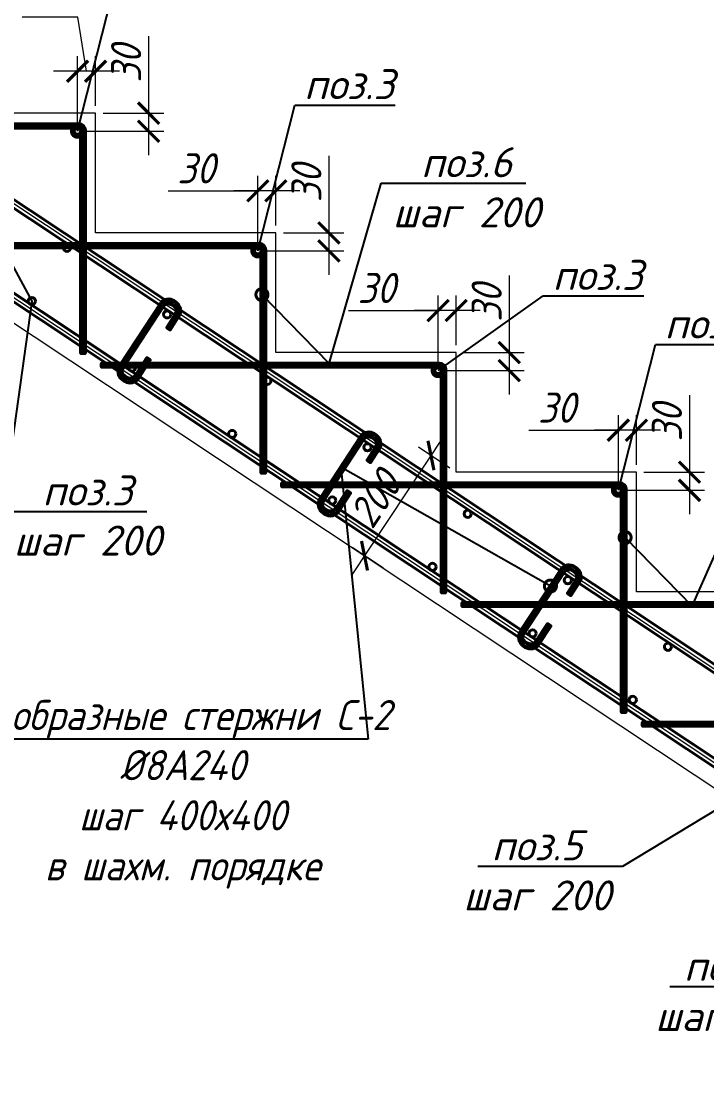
# Model space of a CAD drawing. Header units: millimetres. Extents: x 504091 to 2165846, y 135022 to 442887.
# Drawn here: x 1339722 to 1340863, y 225673 to 227435 of the extents above; entities that cross this region are included whole.
import ezdxf
from ezdxf import colors
from ezdxf.entities.mleader import LeaderData, LeaderLine
from ezdxf.math import Vec2, Vec3

# ---------------------------------------------------------------- set-up
doc = ezdxf.new("R2010")
doc.units = ezdxf.units.MM
doc.layers.get('Defpoints').update_dxf_attribs({"color": 255})
doc.layers.add('!Defpoints', color=255, linetype='Continuous', lineweight=5, plot=False)
for name, color, linetype, lineweight in [('Арматура 12', 26, 'Continuous', 50), ('КР_Арматура 12', 174, 'Continuous', 40), ('Монолит тонкий', 204, 'Continuous', 9), ('Размер', 7, 'Continuous', 13), ('Размеры КР', 164, 'Continuous', 9)]:
    doc.layers.add(name, color=color, linetype=linetype, lineweight=lineweight)
doc.layers.add('Контур', color=7, linetype='Continuous')
doc.styles.add('GOST 2.304_new', font='isocpeur.ttf', dxfattribs={"width": 0.9, "oblique": 15})
doc.dimstyles.new('SPDS 1_20', dxfattribs={"dimscale": 20, "dimtxt": 2.5, "dimasz": 1.77, "dimexe": 1.25, "dimexo": 0.625, "dimtad": 1, "dimdec": 0, "dimrnd": 0.001, "dimtxsty": 'GOST 2.304_new', "dimblk": 'ARCHTICK', "dimcen": 2.5, "dimdle": 2, "dimclrt": 256, "dimadec": 0, "dimazin": 2, "dimtfac": 0.75, "dimtdec": 0, "dimtmove": 1, "dimatfit": 3, "dimfxl": 0, "dimtolj": 1, "dimlwd": 9, "dimlwe": 9, "dimarcsym": 0})

# ---------------------------------------------------------------- blocks, each defined once
blk = doc.blocks.new('_ArchTick')
at = {"color": 0, "linetype": 'ByBlock', "const_width": 0.15}
blk.add_lwpolyline([(-0.5, -0.5), (0.5, 0.5)], dxfattribs=at)
blk = doc.blocks.new('*D3705')
at = {"layer": 'Defpoints', "color": 0, "lineweight": 20, "transparency": 16777216}
for p in [(1340445.8, 226685), (1340293.3, 226546.1), (1340335.2, 226518.3)]:
    blk.add_point(p, dxfattribs=at)
at = {"layer": 'Размеры КР', "color": 0, "lineweight": 9, "transparency": 16777216}
for p, q in [((1340426, 226746.1), (1340271.2, 226512.8)), ((1340435.4, 226691.9), (1340383, 226726.6)), ((1340324.8, 226525.2), (1340272.5, 226559.9))]:
    blk.add_line(p, q, dxfattribs=at)
at = {"layer": 'Размеры КР', "color": 0, "lineweight": 9, "transparency": 16777216, "xscale": 35.4, "yscale": 35.4, "zscale": 35.4}
for p, rotation in [((1340403.9, 226712.8), 56.44235699829107), ((1340293.3, 226546.1), 236.442356998291)]:
    blk.add_blockref('_ArchTick', p, dxfattribs=dict(at, rotation=rotation))
at = {"layer": 'Размеры КР', "lineweight": 20, "transparency": 16777216, "insert": (1340310.8, 226640.4), "char_height": 50, "attachment_point": 5, "rotation": 56.4424, "style": 'GOST 2.304_new'}
blk.add_mtext('\\A1;200', dxfattribs=at)
blk = doc.blocks.new('*D3728')
at = {"layer": 'Defpoints', "color": 0, "lineweight": 20, "transparency": 16777216}
for p in [(1340115.8, 227152.9), (1340145.8, 227083), (1340115.8, 227053)]:
    blk.add_point(p, dxfattribs=at)
at = {"layer": 'Контур', "color": 0, "lineweight": 9, "transparency": 16777216}
for p, q in [((1340115.8, 227065.5), (1340115.8, 227177.9)), ((1340145.8, 227095.5), (1340145.8, 227177.9)), ((1339966.8, 227152.9), (1340115.8, 227152.9)), ((1340185.8, 227152.9), (1340075.8, 227152.9))]:
    blk.add_line(p, q, dxfattribs=at)
at = {"layer": 'Контур', "color": 0, "lineweight": 9, "transparency": 16777216, "xscale": 35.4, "yscale": 35.4, "zscale": 35.4, "rotation": 180}
blk.add_blockref('_ArchTick', (1340115.8, 227152.9), dxfattribs=at)
at = {"layer": 'Контур', "color": 0, "lineweight": 9, "transparency": 16777216, "xscale": 35.4, "yscale": 35.4, "zscale": 35.4}
blk.add_blockref('_ArchTick', (1340145.8, 227152.9), dxfattribs=at)
at = {"layer": 'Контур', "lineweight": 20, "transparency": 16777216, "insert": (1340013, 227190.4), "char_height": 50, "attachment_point": 5, "style": 'GOST 2.304_new'}
blk.add_mtext('\\A1;30', dxfattribs=at)
blk = doc.blocks.new('*D3729')
at = {"layer": 'Defpoints', "color": 0, "lineweight": 20, "transparency": 16777216}
for p in [(1340145.8, 227083), (1340115.8, 227053), (1340234.1, 227053)]:
    blk.add_point(p, dxfattribs=at)
at = {"layer": 'Контур', "color": 0, "lineweight": 9, "transparency": 16777216}
for p, q in [((1340234.1, 227211.4), (1340234.1, 227083)), ((1340234.1, 227123), (1340234.1, 227013)), ((1340158.3, 227083), (1340259.1, 227083)), ((1340128.3, 227053), (1340259.1, 227053))]:
    blk.add_line(p, q, dxfattribs=at)
at = {"layer": 'Контур', "color": 0, "lineweight": 9, "transparency": 16777216, "xscale": 35.4, "yscale": 35.4, "zscale": 35.4}
for p, rotation in [((1340234.1, 227083), 90), ((1340234.1, 227053), 270)]:
    blk.add_blockref('_ArchTick', p, dxfattribs=dict(at, rotation=rotation))
at = {"layer": 'Контур', "lineweight": 20, "transparency": 16777216, "insert": (1340196.6, 227165.2), "char_height": 50, "attachment_point": 5, "rotation": 90, "style": 'GOST 2.304_new'}
blk.add_mtext('\\A1;30', dxfattribs=at)
blk = doc.blocks.new('_DotSmall')
at = {"color": 0, "linetype": 'ByBlock', "lineweight": 35, "const_width": 0.5}
blk.add_lwpolyline([(-0.0625, 0, 1), (0.0625, 0, 1)], format="xyb", close=True, dxfattribs=at)
blk = doc.blocks.new('*D3732')
at = {"layer": 'Defpoints', "color": 0, "lineweight": 20, "transparency": 16777216}
for p in [(1339815.8, 227351.9), (1339845.8, 227282), (1339815.8, 227252)]:
    blk.add_point(p, dxfattribs=at)
at = {"layer": 'Контур', "color": 0, "lineweight": 9, "transparency": 16777216}
for p, q in [((1339816.3, 227441.7), (1339723.9, 227441.7)), ((1339830.8, 227351.9), (1339816.3, 227441.7)), ((1339815.8, 227264.5), (1339815.8, 227376.9)), ((1339845.8, 227294.5), (1339845.8, 227376.9)), ((1339885.8, 227351.9), (1339775.8, 227351.9))]:
    blk.add_line(p, q, dxfattribs=at)
at = {"layer": 'Контур', "color": 0, "lineweight": 9, "transparency": 16777216, "xscale": 35.4, "yscale": 35.4, "zscale": 35.4, "rotation": 180}
blk.add_blockref('_ArchTick', (1339815.8, 227351.9), dxfattribs=at)
at = {"layer": 'Контур', "color": 0, "lineweight": 9, "transparency": 16777216, "xscale": 35.4, "yscale": 35.4, "zscale": 35.4}
blk.add_blockref('_ArchTick', (1339845.8, 227351.9), dxfattribs=at)
at = {"layer": 'Контур', "lineweight": 20, "transparency": 16777216, "insert": (1339770.1, 227479.2), "char_height": 50, "attachment_point": 5, "style": 'GOST 2.304_new'}
blk.add_mtext('\\A1;30', dxfattribs=at)
blk = doc.blocks.new('*D3733')
at = {"layer": 'Defpoints', "color": 0, "lineweight": 20, "transparency": 16777216}
for p in [(1339845.8, 227282), (1339815.8, 227252), (1339934.1, 227252)]:
    blk.add_point(p, dxfattribs=at)
at = {"layer": 'Контур', "color": 0, "lineweight": 9, "transparency": 16777216}
for p, q in [((1339934.1, 227410.4), (1339934.1, 227282)), ((1339934.1, 227322), (1339934.1, 227212)), ((1339858.3, 227282), (1339959.1, 227282)), ((1339828.3, 227252), (1339959.1, 227252))]:
    blk.add_line(p, q, dxfattribs=at)
at = {"layer": 'Контур', "color": 0, "lineweight": 9, "transparency": 16777216, "xscale": 35.4, "yscale": 35.4, "zscale": 35.4}
for p, rotation in [((1339934.1, 227282), 90), ((1339934.1, 227252), 270)]:
    blk.add_blockref('_ArchTick', p, dxfattribs=dict(at, rotation=rotation))
at = {"layer": 'Контур', "lineweight": 20, "transparency": 16777216, "insert": (1339896.6, 227364.2), "char_height": 50, "attachment_point": 5, "rotation": 90, "style": 'GOST 2.304_new'}
blk.add_mtext('\\A1;30', dxfattribs=at)
blk = doc.blocks.new('*D3736')
at = {"layer": 'Defpoints', "color": 0, "lineweight": 20, "transparency": 16777216}
for p in [(1340415.8, 226953.9), (1340445.8, 226884), (1340415.8, 226854)]:
    blk.add_point(p, dxfattribs=at)
at = {"layer": 'Контур', "color": 0, "lineweight": 9, "transparency": 16777216}
for p, q in [((1340415.8, 226866.5), (1340415.8, 226978.9)), ((1340445.8, 226896.5), (1340445.8, 226978.9)), ((1340266.8, 226953.9), (1340415.8, 226953.9)), ((1340485.8, 226953.9), (1340375.8, 226953.9))]:
    blk.add_line(p, q, dxfattribs=at)
at = {"layer": 'Контур', "color": 0, "lineweight": 9, "transparency": 16777216, "xscale": 35.4, "yscale": 35.4, "zscale": 35.4, "rotation": 180}
blk.add_blockref('_ArchTick', (1340415.8, 226953.9), dxfattribs=at)
at = {"layer": 'Контур', "color": 0, "lineweight": 9, "transparency": 16777216, "xscale": 35.4, "yscale": 35.4, "zscale": 35.4}
blk.add_blockref('_ArchTick', (1340445.8, 226953.9), dxfattribs=at)
at = {"layer": 'Контур', "lineweight": 20, "transparency": 16777216, "insert": (1340313, 226991.4), "char_height": 50, "attachment_point": 5, "style": 'GOST 2.304_new'}
blk.add_mtext('\\A1;30', dxfattribs=at)
blk = doc.blocks.new('*D3737')
at = {"layer": 'Defpoints', "color": 0, "lineweight": 20, "transparency": 16777216}
for p in [(1340445.8, 226884), (1340415.8, 226854), (1340534.1, 226854)]:
    blk.add_point(p, dxfattribs=at)
at = {"layer": 'Контур', "color": 0, "lineweight": 9, "transparency": 16777216}
for p, q in [((1340534.1, 227012.4), (1340534.1, 226884)), ((1340534.1, 226924), (1340534.1, 226814)), ((1340458.3, 226884), (1340559.1, 226884)), ((1340428.3, 226854), (1340559.1, 226854))]:
    blk.add_line(p, q, dxfattribs=at)
at = {"layer": 'Контур', "color": 0, "lineweight": 9, "transparency": 16777216, "xscale": 35.4, "yscale": 35.4, "zscale": 35.4}
for p, rotation in [((1340534.1, 226884), 90), ((1340534.1, 226854), 270)]:
    blk.add_blockref('_ArchTick', p, dxfattribs=dict(at, rotation=rotation))
at = {"layer": 'Контур', "lineweight": 20, "transparency": 16777216, "insert": (1340496.6, 226966.2), "char_height": 50, "attachment_point": 5, "rotation": 90, "style": 'GOST 2.304_new'}
blk.add_mtext('\\A1;30', dxfattribs=at)
blk = doc.blocks.new('*D3738')
at = {"layer": 'Defpoints', "color": 0, "lineweight": 20, "transparency": 16777216}
for p in [(1340715.8, 226754.9), (1340745.8, 226685), (1340715.8, 226655)]:
    blk.add_point(p, dxfattribs=at)
at = {"layer": 'Контур', "color": 0, "lineweight": 9, "transparency": 16777216}
for p, q in [((1340715.8, 226667.5), (1340715.8, 226779.9)), ((1340745.8, 226697.5), (1340745.8, 226779.9)), ((1340566.8, 226754.9), (1340715.8, 226754.9)), ((1340785.8, 226754.9), (1340675.8, 226754.9))]:
    blk.add_line(p, q, dxfattribs=at)
at = {"layer": 'Контур', "color": 0, "lineweight": 9, "transparency": 16777216, "xscale": 35.4, "yscale": 35.4, "zscale": 35.4, "rotation": 180}
blk.add_blockref('_ArchTick', (1340715.8, 226754.9), dxfattribs=at)
at = {"layer": 'Контур', "color": 0, "lineweight": 9, "transparency": 16777216, "xscale": 35.4, "yscale": 35.4, "zscale": 35.4}
blk.add_blockref('_ArchTick', (1340745.8, 226754.9), dxfattribs=at)
at = {"layer": 'Контур', "lineweight": 20, "transparency": 16777216, "insert": (1340613, 226792.4), "char_height": 50, "attachment_point": 5, "style": 'GOST 2.304_new'}
blk.add_mtext('\\A1;30', dxfattribs=at)
blk = doc.blocks.new('*D3739')
at = {"layer": 'Defpoints', "color": 0, "lineweight": 20, "transparency": 16777216}
for p in [(1340745.8, 226685), (1340715.8, 226655), (1340834.1, 226655)]:
    blk.add_point(p, dxfattribs=at)
at = {"layer": 'Контур', "color": 0, "lineweight": 9, "transparency": 16777216}
for p, q in [((1340834.1, 226813.4), (1340834.1, 226685)), ((1340834.1, 226725), (1340834.1, 226615)), ((1340758.3, 226685), (1340859.1, 226685)), ((1340728.3, 226655), (1340859.1, 226655))]:
    blk.add_line(p, q, dxfattribs=at)
at = {"layer": 'Контур', "color": 0, "lineweight": 9, "transparency": 16777216, "xscale": 35.4, "yscale": 35.4, "zscale": 35.4}
for p, rotation in [((1340834.1, 226685), 90), ((1340834.1, 226655), 270)]:
    blk.add_blockref('_ArchTick', p, dxfattribs=dict(at, rotation=rotation))
at = {"layer": 'Контур', "lineweight": 20, "transparency": 16777216, "insert": (1340796.6, 226767.2), "char_height": 50, "attachment_point": 5, "rotation": 90, "style": 'GOST 2.304_new'}
blk.add_mtext('\\A1;30', dxfattribs=at)

msp = doc.modelspace()

# ---------------------------------------------------------------- linework, layer by layer
at = {"layer": '!Defpoints', "lineweight": 15, "ltscale": 100}
msp.add_line((1339182.4705, 227480.9783), (1343100.7874, 224881.8281), dxfattribs=at)
msp.add_lwpolyline([(1342716.7874, 224630.7752, 0.400138882), (1342740.7874, 224655.2602), (1342740.7874, 224964.6275), (1338947.2938, 227480.9783)], format="xyb", dxfattribs=at)
at = {"layer": 'Арматура 12', "lineweight": 53, "ltscale": 20}
for points in [[(1339815.7874, 227257.9783), (1339256.3389, 227257.9783), (1339256.3389, 227263.9783), (1339817.7874, 227263.9783, -0.414213562), (1339827.7874, 227253.9783), (1339827.7874, 226882.8974), (1339821.7874, 226882.8974), (1339821.7874, 227251.9783)], [(1340115.7874, 227058.9783), (1339556.3389, 227058.9783), (1339556.3389, 227064.9783), (1340117.7874, 227064.9783, -0.414213562), (1340127.7874, 227054.9783), (1340127.7874, 226683.8974), (1340121.7874, 226683.8974), (1340121.7874, 227052.9783)], [(1339959.3644, 226962.5406, -0.385584486), (1339972.6862, 226964.2431), (1339975.9004, 226962.1325, -0.414213562), (1339978.9138, 226947.5922), (1339964.8318, 226925.8781), (1339969.8472, 226922.5847), (1339983.9291, 226944.2988, 0.414213562), (1339979.1938, 226967.1478), (1339975.9796, 226969.2585, 0.394921318), (1339954.3518, 226965.8382, 0.242110317)], [(1339887.1425, 226863.4966), (1339886.1785, 226862.0287, 0.414213562), (1339890.9138, 226839.1797), (1339894.1281, 226837.069, 0.414213562), (1339916.9771, 226841.8043), (1339936.0989, 226871.0984), (1339931.0836, 226874.3918), (1339911.9617, 226845.0977, -0.414213562), (1339897.4215, 226842.0843), (1339894.2072, 226844.195, -0.414213562), (1339891.1939, 226858.7353), (1339892.1578, 226860.2032)], [(1340415.7874, 226859.9783), (1339856.3389, 226859.9783), (1339856.3389, 226865.9783), (1340417.7874, 226865.9783, -0.414213562), (1340427.7874, 226855.9783), (1340427.7874, 226484.8974), (1340421.7874, 226484.8974), (1340421.7874, 226853.9783)], [(1340292.6964, 226741.4303, -0.385584486), (1340306.0183, 226743.1329), (1340309.2325, 226741.0222, -0.414213562), (1340312.2459, 226726.4819), (1340298.1639, 226704.7678), (1340303.1792, 226701.4744), (1340317.2612, 226723.1885, 0.414213562), (1340312.5259, 226746.0375), (1340309.3117, 226748.1482, 0.394921318), (1340287.6838, 226744.7279, 0.242110317)], [(1340715.7874, 226660.9783), (1340156.3389, 226660.9783), (1340156.3389, 226666.9783), (1340717.7874, 226666.9783, -0.414213562), (1340727.7874, 226656.9783), (1340727.7874, 226285.8974), (1340721.7874, 226285.8974), (1340721.7874, 226654.9783)], [(1340220.4745, 226642.3864), (1340219.5106, 226640.9184, 0.414213562), (1340224.2459, 226618.0694), (1340227.4601, 226615.9588, 0.414213562), (1340250.3091, 226620.6941), (1340269.4309, 226649.9881), (1340264.4156, 226653.2815), (1340245.2938, 226623.9875, -0.414213562), (1340230.7535, 226620.9741), (1340227.5393, 226623.0848, -0.414213562), (1340224.5259, 226637.625), (1340225.4899, 226639.093)], [(1340626.0285, 226520.3201, -0.385584486), (1340639.3503, 226522.0226), (1340642.5645, 226519.9119, -0.414213562), (1340645.5779, 226505.3717), (1340631.4959, 226483.6576), (1340636.5113, 226480.3642), (1340650.5932, 226502.0783, 0.414213562), (1340645.8579, 226524.9273), (1340642.6437, 226527.0379, 0.394921318), (1340621.0159, 226523.6177, 0.242110317)], [(1341015.7874, 226461.9783), (1340456.3389, 226461.9783), (1340456.3389, 226467.9783), (1341017.7874, 226467.9783, -0.414213562), (1341027.7874, 226457.9783), (1341027.7874, 226086.8974), (1341021.7874, 226086.8974), (1341021.7874, 226455.9783)], [(1340553.8066, 226421.2761), (1340552.8426, 226419.8082, 0.414213562), (1340557.5779, 226396.9592), (1340560.7922, 226394.8485, 0.414213562), (1340583.6412, 226399.5838), (1340602.763, 226428.8779), (1340597.7476, 226432.1713), (1340578.6258, 226402.8772, -0.414213562), (1340564.0856, 226399.8638), (1340560.8713, 226401.9745, -0.414213562), (1340557.858, 226416.5148), (1340558.8219, 226417.9827)], [(1341315.7874, 226262.9783), (1340756.3389, 226262.9783), (1340756.3389, 226268.9783), (1341317.7874, 226268.9783, -0.414213562), (1341327.7874, 226258.9783), (1341327.7874, 225887.8974), (1341321.7874, 225887.8974), (1341321.7874, 226256.9783)]]:
    msp.add_lwpolyline(points, format="xyb", dxfattribs=at)
for points in [[(1339954.3518, 226965.8382), (1339887.049, 226863.3466)], [(1339892.0632, 226860.0514), (1339959.3644, 226962.5406)], [(1340287.6838, 226744.7279), (1340220.381, 226642.2363)], [(1340225.3952, 226638.9412), (1340292.6964, 226741.4303)], [(1340621.0159, 226523.6177), (1340553.7131, 226421.1261)], [(1340558.7272, 226417.8309), (1340626.0285, 226520.3201)]]:
    msp.add_lwpolyline(points, dxfattribs=at)
for centre in [(1339815.7874, 227251.9783), (1340115.7874, 227052.9783), (1340415.7874, 226853.9783), (1340715.7874, 226654.9783)]:
    msp.add_circle(centre, 6, dxfattribs=at)
at = {"layer": 'КР_Арматура 12', "ltscale": 12}
for p, q in [((1341571.1807, 225747.6666), (1339032.5044, 227431.6552)), ((1341404.5147, 225858.2217), (1339032.5044, 227431.6552)), ((1341237.8487, 225968.7769), (1339032.5044, 227431.6552)), ((1341071.1826, 226079.332), (1339032.5044, 227431.6552)), ((1342071.1788, 225416.0012), (1339032.5045, 227431.6552)), ((1341904.5128, 225526.5564), (1339032.5045, 227431.6552)), ((1341737.8467, 225637.1115), (1339032.5045, 227431.6552)), ((1342404.5108, 225194.891), (1339032.5045, 227431.6551)), ((1342237.8448, 225305.4461), (1339032.5045, 227431.6551)), ((1342847.5954, 224900.9782), (1339032.5046, 227431.6551)), ((1342571.1769, 225084.3358), (1339032.5046, 227431.6551)), ((1339267.6814, 227431.6551), (1343097.8429, 224890.9813)), ((1342840.9621, 224890.9783), (1339028.8864, 227419.6551)), ((1339264.0632, 227419.6551), (1343085.8429, 224884.5413))]:
    msp.add_line(p, q, dxfattribs=at)
for centre in [(1339798.3173, 227058.0665), (1339739.7193, 226969.7279), (1339964.9833, 226947.5114), (1339906.3853, 226859.1727), (1340131.6493, 226836.9563), (1340073.0513, 226748.6176), (1340298.3154, 226726.4011), (1340239.7174, 226638.0625), (1340464.9814, 226615.846), (1340406.3834, 226527.5073), (1340631.6474, 226505.2909), (1340573.0494, 226416.9522), (1340798.3134, 226394.7358), (1340739.7154, 226306.3971)]:
    msp.add_circle(centre, 6, dxfattribs=at)
at = {"layer": 'Монолит тонкий', "lineweight": 15, "ltscale": 100}
msp.add_line((1339185.4845, 227280.9783), (1342695.7874, 224952.4773), dxfattribs=at)
for points in [[(1339845.7874, 227082.9783), (1339845.7874, 227281.9783), (1339545.7874, 227281.9783)], [(1340145.7874, 226883.9783), (1340145.7874, 227082.9783), (1339845.7874, 227082.9783)], [(1340445.7874, 226684.9783), (1340445.7874, 226883.9783), (1340145.7874, 226883.9783)], [(1340745.7874, 226485.9783), (1340745.7874, 226684.9783), (1340445.7874, 226684.9783)], [(1341045.7874, 226286.9783), (1341045.7874, 226485.9783), (1340745.7874, 226485.9783)]]:
    msp.add_lwpolyline(points, dxfattribs=at)

# ---------------------------------------------------------------- dimensions: what is measured, and where the dimension line sits
at = {"layer": 'Контур', "lineweight": 20}
for base, p1, p2, angle, picture, middle in [((1339815.7874, 227351.9363), (1339845.7874, 227281.9783), (1339815.7874, 227251.9783), 180, '*D3732', (1339803.7599, 227441.7256)), ((1339934.089, 227251.9783), (1339845.7874, 227281.9783), (1339815.7874, 227251.9783), 90, '*D3733', (1339947.6695, 227364.2241)), ((1340115.7874, 227152.9363), (1340145.7874, 227082.9783), (1340115.7874, 227052.9783), 180, '*D3728', (1340012.9931, 227167.3831)), ((1340234.089, 227052.9783), (1340145.7874, 227082.9783), (1340115.7874, 227052.9783), 90, '*D3729', (1340247.6695, 227165.2241)), ((1340415.7874, 226953.9363), (1340445.7874, 226883.9783), (1340415.7874, 226853.9783), 180, '*D3736', (1340312.9931, 226968.3831)), ((1340534.089, 226853.9783), (1340445.7874, 226883.9783), (1340415.7874, 226853.9783), 90, '*D3737', (1340547.6695, 226966.2241)), ((1340715.7874, 226754.9363), (1340745.7874, 226684.9783), (1340715.7874, 226654.9783), 180, '*D3738', (1340612.9931, 226769.3831)), ((1340834.089, 226654.9783), (1340745.7874, 226684.9783), (1340715.7874, 226654.9783), 90, '*D3739', (1340847.6695, 226767.2241))]:
    dim = msp.add_linear_dim(base=base, p1=p1, p2=p2, angle=angle, dimstyle='SPDS 1_20', dxfattribs=at)
    dim.commit()
    dim.dimension.update_dxf_attribs({"geometry": picture, "text_midpoint": middle, "dimtype": 160})
at = {"layer": 'Размеры КР', "lineweight": 20}
dim = msp.add_linear_dim(base=(1340293.3117, 226546.1196), p1=(1340445.7874, 226684.9783), p2=(1340335.2322, 226518.3122), angle=236.442357, dimstyle='SPDS 1_20', dxfattribs=at)
dim.commit()
dim.dimension.update_dxf_attribs({"geometry": '*D3705', "text_midpoint": (1340342.0789, 226619.638), "dimtype": 161})

# ---------------------------------------------------------------- leaders
at = {"layer": 'Размер', "ltscale": 20}
ml = msp.add_multileader_mtext('Standard', dxfattribs=at)
ml.set_content('\\A1;{\\W1;поз.6\\Pшаг 200}', color=256, style='GOST 2.304_new')
ml.set_leader_properties()
ml.set_arrow_properties(name='DOTSMALL')
ml.build(insert=Vec2(0, 0))
ml.multileader.update_dxf_attribs({"text_left_attachment_type": 6, "text_right_attachment_type": 6, "dogleg_length": 4, "arrow_head_size": 40})
ctx = ml.context
ctx.base_point, ctx.char_height, ctx.arrow_head_size, ctx.landing_gap_size, ctx.plane_origin = Vec3(1339781.9906, 227663.0523), 50, 40, 0, Vec3(1385669.0596, 518569.1439)
ctx.left_attachment, ctx.right_attachment, ctx.text_align_type = 6, 6, 1
notes = []
notes.append((ctx, [(0, (1, 1, 0), (1339773.9906, 227663.0523), (1, 0), 8, [(0, [(1339526.4552, 227378.4083), (1339577.3066, 227257.9783)], 0, [])])]))
ctx.mtext.insert, ctx.mtext.width, ctx.mtext.alignment, ctx.mtext.flow_direction = Vec3(1339915.8784, 227723.0523), 511.854399, 2, 5
ml = msp.add_multileader_mtext('Standard', dxfattribs=at)
ml.set_content('\\A1;{\\W1;поз.3}', color=256, style='GOST 2.304_new')
ml.set_leader_properties()
ml.set_arrow_properties(name='DOTSMALL')
ml.build(insert=Vec2(0, 0))
ml.multileader.update_dxf_attribs({"text_left_attachment_type": 6, "text_right_attachment_type": 6, "dogleg_length": 4, "arrow_head_size": 40})
ctx = ml.context
ctx.base_point, ctx.char_height, ctx.arrow_head_size, ctx.landing_gap_size, ctx.plane_origin = Vec3(1339885.2927, 227494.3535), 50, 40, 0, Vec3(1385875.6582, 518587.7474)
ctx.left_attachment, ctx.right_attachment, ctx.text_align_type = 6, 6, 1
notes.append((ctx, [(0, (1, 1, 0), (1339877.2927, 227494.3535), (1, 0), 8, [(0, [(1339815.7874, 227251.9783)], 0, [])])]))
ctx.mtext.insert, ctx.mtext.width, ctx.mtext.alignment, ctx.mtext.flow_direction = Vec3(1339967.9305, 227554.3535), 511.854399, 2, 5
ml = msp.add_multileader_mtext('Standard', dxfattribs=at)
ml.set_content('\\A1;{\\W1;поз.3}', color=256, style='GOST 2.304_new')
ml.set_leader_properties()
ml.set_arrow_properties(name='DOTSMALL')
ml.build(insert=Vec2(0, 0))
ml.multileader.update_dxf_attribs({"text_left_attachment_type": 6, "text_right_attachment_type": 6, "dogleg_length": 4, "arrow_head_size": 40})
ctx = ml.context
ctx.base_point, ctx.char_height, ctx.arrow_head_size, ctx.landing_gap_size, ctx.plane_origin = Vec3(1340185.2927, 227295.3535), 50, 40, 0, Vec3(1386175.6582, 518388.7474)
ctx.left_attachment, ctx.right_attachment, ctx.text_align_type = 6, 6, 1
notes.append((ctx, [(0, (1, 1, 0), (1340177.2927, 227295.3535), (1, 0), 8, [(0, [(1340115.7874, 227052.9783)], 0, [])])]))
ctx.mtext.insert, ctx.mtext.width, ctx.mtext.alignment, ctx.mtext.flow_direction = Vec3(1340267.9305, 227355.3535), 511.854399, 2, 5
ml = msp.add_multileader_mtext('Standard', dxfattribs=at)
ml.set_content('\\A1;{\\W1;поз.6\\Pшаг 200}', color=256, style='GOST 2.304_new')
ml.set_leader_properties()
ml.set_arrow_properties(name='DOTSMALL')
ml.build(insert=Vec2(0, 0))
ml.multileader.update_dxf_attribs({"text_left_attachment_type": 6, "text_right_attachment_type": 6, "dogleg_length": 4, "arrow_head_size": 40})
ctx = ml.context
ctx.base_point, ctx.char_height, ctx.arrow_head_size, ctx.landing_gap_size, ctx.plane_origin = Vec3(1340329.2001, 227165.5226), 50, 40, 0, Vec3(1386265.2221, 518171.1439)
ctx.left_attachment, ctx.right_attachment, ctx.text_align_type = 6, 6, 1
notes.append((ctx, [(0, (1, 1, 0), (1340321.2001, 227165.5226), (1, 0), 8, [(0, [(1340122.6177, 226980.4083), (1340234.4246, 226865.9783)], 0, [])])]))
ctx.mtext.insert, ctx.mtext.width, ctx.mtext.alignment, ctx.mtext.flow_direction = Vec3(1340463.0879, 227225.5226), 511.854399, 2, 5
ml = msp.add_multileader_mtext('Standard', dxfattribs=at)
ml.set_content('\\A1;{\\W1;поз.3\\Pшаг 200}', color=256, style='GOST 2.304_new')
ml.set_leader_properties()
ml.set_arrow_properties(name='DOTSMALL')
ml.build(insert=Vec2(0, 0))
ml.multileader.update_dxf_attribs({"text_left_attachment_type": 6, "text_right_attachment_type": 6, "dogleg_length": 4, "arrow_head_size": 40})
ctx = ml.context
ctx.base_point, ctx.char_height, ctx.arrow_head_size, ctx.landing_gap_size, ctx.plane_origin = Vec3(1339698.6677, 226619.7085), 50, 40, 0, Vec3(1385127.9958, 518132.4921)
ctx.left_attachment, ctx.right_attachment, ctx.text_align_type = 6, 6, 1
notes.append((ctx, [(0, (1, 1, 0), (1339690.6677, 226619.7085), (1, 0), 8, [(1, [(1339631.6513, 227168.6217), (1339739.7193, 226969.7279)], 0, [])])]))
ctx.mtext.insert, ctx.mtext.width, ctx.mtext.alignment, ctx.mtext.flow_direction = Vec3(1339832.5555, 226679.7085), 511.854399, 2, 5
ml = msp.add_multileader_mtext('Standard', dxfattribs=at)
ml.set_content('\\A1;{\\W1;поз.3}', color=256, style='GOST 2.304_new')
ml.set_leader_properties()
ml.set_arrow_properties(name='DOTSMALL')
ml.build(insert=Vec2(0, 0))
ml.multileader.update_dxf_attribs({"text_left_attachment_type": 6, "text_right_attachment_type": 6, "dogleg_length": 4, "arrow_head_size": 40})
ctx = ml.context
ctx.base_point, ctx.char_height, ctx.arrow_head_size, ctx.landing_gap_size, ctx.plane_origin = Vec3(1340598.7852, 226978.0706), 50, 40, 0, Vec3(1386475.6582, 518189.7474)
ctx.left_attachment, ctx.right_attachment, ctx.text_align_type = 6, 6, 1
notes.append((ctx, [(0, (1, 1, 0), (1340590.7852, 226978.0706), (1, 0), 8, [(0, [(1340415.7874, 226853.9783)], 0, [])])]))
ctx.mtext.insert, ctx.mtext.width, ctx.mtext.alignment, ctx.mtext.flow_direction = Vec3(1340681.423, 227038.0706), 511.854399, 2, 5
ml = msp.add_multileader_mtext('Standard', dxfattribs=at)
ml.set_content('\\A1;{\\W1;поз.3}', color=256, style='GOST 2.304_new')
ml.set_leader_properties()
ml.set_arrow_properties(name='DOTSMALL')
ml.build(insert=Vec2(0, 0))
ml.multileader.update_dxf_attribs({"text_left_attachment_type": 6, "text_right_attachment_type": 6, "dogleg_length": 4, "arrow_head_size": 40})
ctx = ml.context
ctx.base_point, ctx.char_height, ctx.arrow_head_size, ctx.landing_gap_size, ctx.plane_origin = Vec3(1340785.2927, 226897.3535), 50, 40, 0, Vec3(1386775.6582, 517990.7474)
ctx.left_attachment, ctx.right_attachment, ctx.text_align_type = 6, 6, 1
notes.append((ctx, [(0, (1, 1, 0), (1340777.2927, 226897.3535), (1, 0), 8, [(0, [(1340715.7874, 226654.9783)], 0, [])])]))
ctx.mtext.insert, ctx.mtext.width, ctx.mtext.alignment, ctx.mtext.flow_direction = Vec3(1340867.9305, 226957.3535), 511.854399, 2, 5
ml = msp.add_multileader_mtext('Standard', dxfattribs=at)
ml.set_content('\\A1;{\\W1;поз.6\\Pшаг 200}', color=256, style='GOST 2.304_new')
ml.set_leader_properties()
ml.set_arrow_properties(name='DOTSMALL')
ml.build(insert=Vec2(0, 0))
ml.multileader.update_dxf_attribs({"text_left_attachment_type": 6, "text_right_attachment_type": 6, "dogleg_length": 4, "arrow_head_size": 40})
ctx = ml.context
ctx.base_point, ctx.char_height, ctx.arrow_head_size, ctx.landing_gap_size, ctx.plane_origin = Vec3(1341037.2157, 226895.7413), 50, 40, 0, Vec3(1386869.5669, 517767.1439)
ctx.left_attachment, ctx.right_attachment, ctx.text_align_type = 6, 6, 1
notes.append((ctx, [(0, (1, 1, 0), (1341029.2157, 226895.7413), (1, 0), 8, [(0, [(1340726.9625, 226576.4083), (1340838.7694, 226461.9783)], 0, [])])]))
ctx.mtext.insert, ctx.mtext.width, ctx.mtext.alignment, ctx.mtext.flow_direction = Vec3(1341171.1035, 226955.7413), 511.854399, 2, 5
ml = msp.add_multileader_mtext('Standard', dxfattribs=at)
ml.set_content('\\A1;С-образные стержни С-2 %%C8А240\\Pшаг 400х400\\Pв шахм. порядке ', color=256, style='GOST 2.304_new')
ml.set_leader_properties()
ml.set_arrow_properties(name='DOTSMALL')
ml.build(insert=Vec2(0, 0))
ml.multileader.update_dxf_attribs({"text_left_attachment_type": 6, "text_right_attachment_type": 6, "arrow_head_size": 40})
ctx = ml.context
ctx.base_point, ctx.char_height, ctx.arrow_head_size, ctx.landing_gap_size, ctx.plane_origin = Vec3(1339689.6256, 226241.1559), 50, 40, 0, Vec3(1343541.7839, 256261.3986)
ctx.left_attachment, ctx.right_attachment, ctx.text_align_type = 6, 6, 1
notes.append((ctx, [(1, (1, 1, 0), (1340299.5103, 226241.1559), (-1, 0), 8, [(0, [(1340602.6993, 226495.7245), (1340254.0324, 226693.4821)], 0, [])])]))
ctx.mtext.insert, ctx.mtext.width, ctx.mtext.alignment, ctx.mtext.flow_direction = Vec3(1339990.568, 226306.1559), 691.770084, 2, 5
ml = msp.add_multileader_mtext('Standard', dxfattribs=at)
ml.set_content('\\A1;{\\W1;поз.5\\Pшаг 200}', color=256, style='GOST 2.304_new')
ml.set_leader_properties()
ml.set_arrow_properties(name='DOTSMALL')
ml.build(insert=Vec2(0, 0))
ml.multileader.update_dxf_attribs({"text_left_attachment_type": 6, "text_right_attachment_type": 6, "dogleg_length": 4, "arrow_head_size": 40})
ctx = ml.context
ctx.base_point, ctx.char_height, ctx.arrow_head_size, ctx.landing_gap_size, ctx.plane_origin = Vec3(1340446.6829, 226029.4787), 50, 40, 0, Vec3(1386329.4303, 517135.1945)
ctx.left_attachment, ctx.right_attachment, ctx.text_align_type = 6, 6, 1
notes.append((ctx, [(1, (1, 1, 0), (1340722.4585, 226029.4787), (-1, 0), 8, [(1, [(1340944.3038, 226163.495)], 0, [])])]))
ctx.mtext.insert, ctx.mtext.width, ctx.mtext.alignment, ctx.mtext.flow_direction = Vec3(1340580.5707, 226089.4787), 511.854399, 2, 5
ml = msp.add_multileader_mtext('Standard', dxfattribs=at)
ml.set_content('\\A1;{\\W1;поз.3\\Pшаг 200}', color=256, style='GOST 2.304_new')
ml.set_leader_properties()
ml.set_arrow_properties(name='DOTSMALL')
ml.build(insert=Vec2(0, 0))
ml.multileader.update_dxf_attribs({"text_left_attachment_type": 6, "text_right_attachment_type": 6, "dogleg_length": 4, "arrow_head_size": 40})
ctx = ml.context
ctx.base_point, ctx.char_height, ctx.arrow_head_size, ctx.landing_gap_size, ctx.plane_origin = Vec3(1340765.9873, 225829.0047), 50, 40, 0, Vec3(1386858.8528, 516922.3986)
ctx.left_attachment, ctx.right_attachment, ctx.text_align_type = 6, 6, 1
notes.append((ctx, [(1, (1, 1, 0), (1341041.763, 225829.0047), (-1, 0), 8, [(1, [(1341239.7135, 225974.7317), (1341131.6455, 226173.6255)], 0, [])])]))
ctx.mtext.insert, ctx.mtext.width, ctx.mtext.alignment, ctx.mtext.flow_direction = Vec3(1340899.8751, 225889.0047), 511.854399, 2, 5
for ctx, leaders in notes:
    for number, flags, end, landing, length, lines in leaders:
        leader = LeaderData()
        leader.index, (leader.has_last_leader_line, leader.has_dogleg_vector, leader.attachment_direction) = number, flags
        leader.last_leader_point, leader.dogleg_vector, leader.dogleg_length = Vec3(end), Vec3(landing), length
        for number, points, colour, breaks in lines:
            line = LeaderLine()
            line.index, line.vertices, line.color, line.breaks = number, Vec3.list(points), colors.encode_raw_color(colour), breaks
            leader.lines.append(line)
        ctx.leaders.append(leader)

doc.saveas('drawing.dxf')
